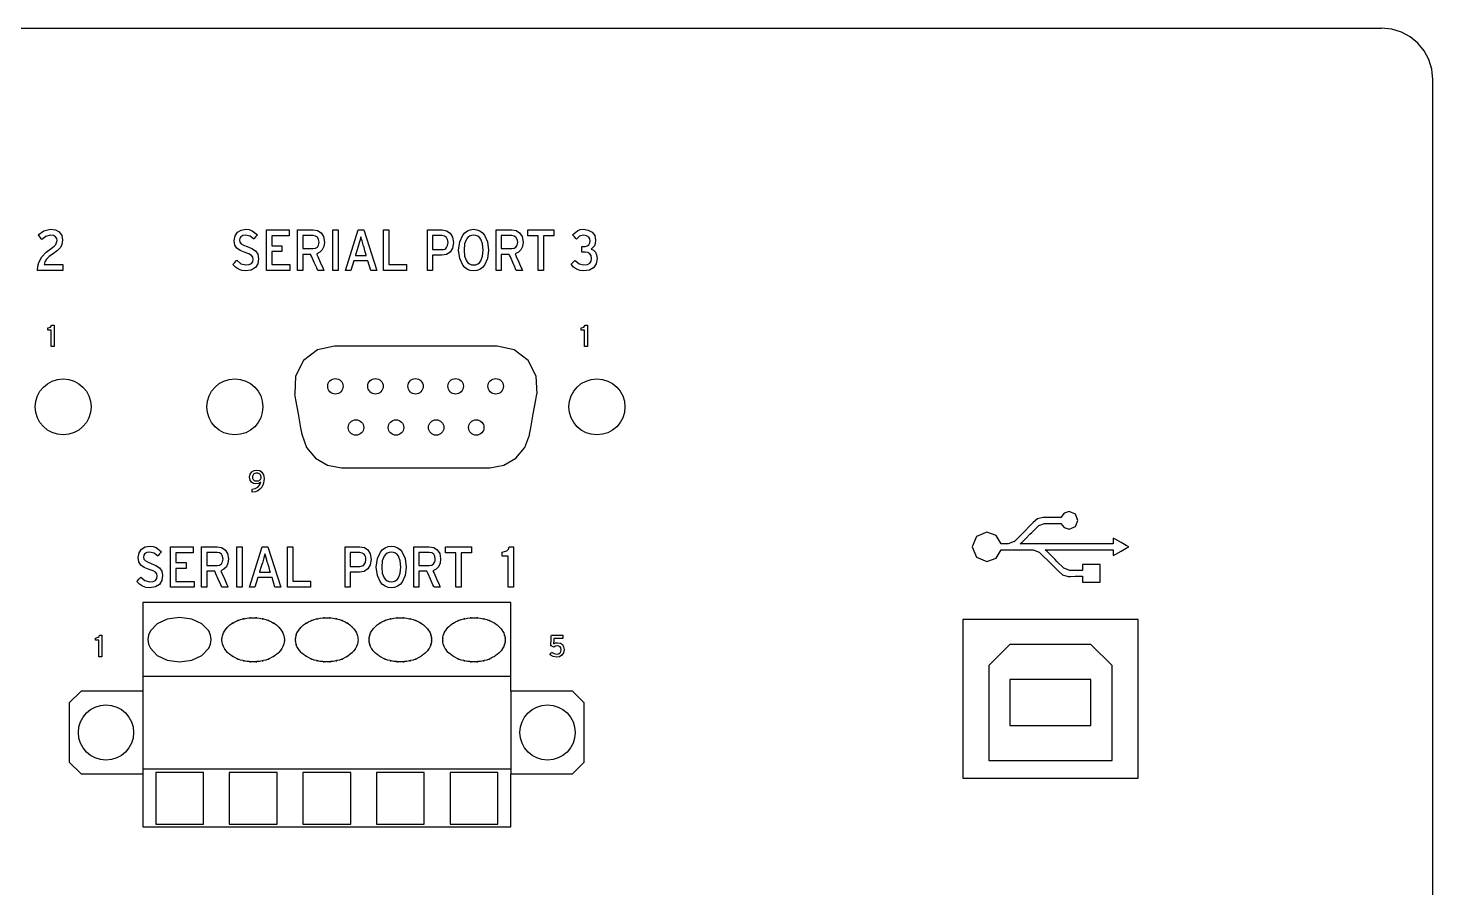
# Model space of a CAD drawing. Extents: x 0.2 to 17.5, y 0.2 to 4.9.
# Drawn here: x 13.659 to 17.477, y 2.538 to 4.874 of the extents above; entities that cross this region are included whole.
import ezdxf

# ---------------------------------------------------------------- set-up
doc = ezdxf.new("R2010")
doc.units = 0
doc.header["$MEASUREMENT"] = 0
doc.layers.get('0').update_dxf_attribs({"linetype": 'CONTINUOUS'})

msp = doc.modelspace()

# ---------------------------------------------------------------- linework, layer by layer
at = {"color": 7}
for p, q in [((0.4077, 4.874), (17.2567, 4.874)), ((17.2567, 4.874), (17.3167, 4.874)), ((17.3167, 4.874), (17.3374, 4.874)), ((17.4771, 0.7189), (17.4771, 4.734)), ((16.1994, 3.2674), (16.1994, 2.8364)), ((16.6758, 3.2674), (16.1994, 3.2674)), ((16.6758, 2.8364), (16.6758, 3.2674)), ((16.3272, 3.1993), (16.2703, 3.1423)), ((16.5476, 3.1993), (16.3272, 3.1993)), ((16.605, 3.1423), (16.5476, 3.1993)), ((16.2703, 3.1423), (16.2703, 2.8843)), ((16.605, 2.8843), (16.605, 3.1423)), ((13.9706, 3.1131), (14.9706, 3.1131)), ((16.3272, 3.1043), (16.3272, 2.9792)), ((16.5476, 3.1043), (16.3272, 3.1043)), ((16.5476, 2.9792), (16.5476, 3.1043)), ((13.9706, 3.0728), (13.9706, 2.8476)), ((14.9706, 3.0728), (14.9706, 2.8476)), ((16.3272, 2.9792), (16.5476, 2.9792)), ((16.2703, 2.8843), (16.605, 2.8843)), ((13.9706, 2.8615), (14.9706, 2.8615)), ((14.1357, 2.852), (14.0059, 2.852)), ((14.0059, 2.852), (14.0059, 2.7113)), ((14.1357, 2.7113), (14.1357, 2.852)), ((14.3358, 2.852), (14.2056, 2.852)), ((14.2056, 2.852), (14.2056, 2.7113)), ((14.3358, 2.7113), (14.3358, 2.852)), ((14.5359, 2.852), (14.4057, 2.852)), ((14.4057, 2.852), (14.4057, 2.7113)), ((14.5359, 2.7113), (14.5359, 2.852)), ((14.7356, 2.852), (14.6057, 2.852)), ((14.6057, 2.852), (14.6057, 2.7113)), ((14.7356, 2.7113), (14.7356, 2.852)), ((14.9356, 2.852), (14.8058, 2.852)), ((14.8058, 2.852), (14.8058, 2.7113)), ((14.9356, 2.7113), (14.9356, 2.852)), ((16.1994, 2.8364), (16.6758, 2.8364)), ((14.0059, 2.7113), (14.1357, 2.7113)), ((14.2056, 2.7113), (14.3358, 2.7113)), ((14.4057, 2.7113), (14.5359, 2.7113)), ((14.6057, 2.7113), (14.7356, 2.7113)), ((14.8058, 2.7113), (14.9356, 2.7113))]:
    msp.add_line(p, q, dxfattribs=at)
for points in [[(17.4771, 4.734), (17.4742, 4.7622), (17.4661, 4.7885), (17.4533, 4.8122), (17.4362, 4.833), (17.4156, 4.8501), (17.3918, 4.863), (17.3656, 4.8711), (17.3374, 4.874), (17.3374, 4.874)], [(13.6844, 4.2158), (13.6855, 4.2271), (13.688, 4.2369), (13.6962, 4.2528), (13.7077, 4.265), (13.7214, 4.2752), (13.7294, 4.2811), (13.7344, 4.2862), (13.7377, 4.2965), (13.7367, 4.3025), (13.7335, 4.3071), (13.7278, 4.3101), (13.7193, 4.3111), (13.707, 4.3081), (13.6959, 4.2999), (13.6945, 4.3019), (13.6914, 4.3062), (13.6882, 4.3105), (13.6868, 4.3125), (13.7021, 4.3235), (13.7197, 4.3274), (13.7333, 4.3256), (13.7436, 4.3201), (13.7503, 4.3108), (13.7526, 4.2976), (13.7511, 4.2864), (13.7467, 4.2776), (13.7391, 4.2698), (13.7282, 4.2619), (13.7167, 4.2534), (13.7093, 4.2461), (13.7048, 4.2392), (13.7024, 4.2318), (13.7046, 4.2318), (13.7103, 4.2318), (13.7278, 4.2318), (13.7453, 4.2318), (13.7511, 4.2318), (13.7533, 4.2318), (13.7533, 4.2293), (13.7533, 4.2238), (13.7533, 4.2183), (13.7533, 4.2158), (13.7503, 4.2158), (13.7425, 4.2158), (13.7188, 4.2158), (13.6952, 4.2158), (13.6874, 4.2158), (13.6844, 4.2158)], [(14.2497, 4.2141), (14.2396, 4.2154), (14.2304, 4.2189), (14.2223, 4.2244), (14.2154, 4.2318), (14.2171, 4.2336), (14.2207, 4.2375), (14.2243, 4.2415), (14.2259, 4.2433), (14.2374, 4.2338), (14.2507, 4.2304), (14.2595, 4.2314), (14.2658, 4.2343), (14.2695, 4.2393), (14.2707, 4.2464), (14.2696, 4.252), (14.266, 4.2565), (14.2593, 4.2606), (14.249, 4.2647), (14.2358, 4.2698), (14.2264, 4.2759), (14.221, 4.2845), (14.2192, 4.2969), (14.2216, 4.3097), (14.2283, 4.3193), (14.2383, 4.3253), (14.2507, 4.3274), (14.26, 4.3264), (14.2682, 4.3235), (14.2822, 4.3125), (14.2806, 4.3107), (14.2771, 4.3067), (14.2736, 4.3027), (14.2721, 4.3009), (14.2621, 4.3087), (14.2497, 4.3115), (14.2424, 4.3103), (14.2373, 4.3073), (14.2344, 4.3029), (14.2334, 4.2976), (14.2343, 4.2925), (14.2377, 4.2883), (14.2441, 4.2845), (14.2544, 4.2806), (14.2673, 4.2753), (14.277, 4.2688), (14.2831, 4.2599), (14.2853, 4.2474), (14.2832, 4.2339), (14.2768, 4.2234), (14.2657, 4.2166), (14.2497, 4.2141)], [(14.4433, 4.2606), (14.4441, 4.2587), (14.4464, 4.2536), (14.4531, 4.2382), (14.4599, 4.2228), (14.4621, 4.2178), (14.463, 4.2158), (14.4604, 4.2158), (14.4547, 4.2158), (14.4489, 4.2158), (14.4463, 4.2158), (14.4455, 4.2177), (14.4433, 4.2226), (14.4367, 4.2375), (14.43, 4.2525), (14.4278, 4.2574), (14.427, 4.2592), (14.4236, 4.2592), (14.4162, 4.2592), (14.4087, 4.2592), (14.4053, 4.2592), (14.4053, 4.2574), (14.4053, 4.2525), (14.4053, 4.2375), (14.4053, 4.2226), (14.4053, 4.2177), (14.4053, 4.2158), (14.4031, 4.2158), (14.3984, 4.2158), (14.3936, 4.2158), (14.3914, 4.2158), (14.3914, 4.2171), (14.3914, 4.2206), (14.3914, 4.233), (14.3914, 4.2506), (14.3914, 4.2708), (14.3914, 4.2909), (14.3914, 4.3085), (14.3914, 4.321), (14.3914, 4.3245), (14.3914, 4.3257), (14.3932, 4.3257), (14.398, 4.3257), (14.4124, 4.3257), (14.4269, 4.3257), (14.4317, 4.3257), (14.4335, 4.3257), (14.4454, 4.3238), (14.4552, 4.3178), (14.4619, 4.3075), (14.4643, 4.2928), (14.4628, 4.2809), (14.4586, 4.2716), (14.452, 4.2649), (14.4433, 4.2606)], [(14.7834, 4.2569), (14.7794, 4.2569), (14.7707, 4.2569), (14.7619, 4.2569), (14.758, 4.2569), (14.758, 4.2551), (14.758, 4.2505), (14.758, 4.2363), (14.758, 4.2222), (14.758, 4.2176), (14.758, 4.2158), (14.7558, 4.2158), (14.751, 4.2158), (14.7462, 4.2158), (14.7441, 4.2158), (14.7441, 4.2171), (14.7441, 4.2206), (14.7441, 4.233), (14.7441, 4.2506), (14.7441, 4.2708), (14.7441, 4.2909), (14.7441, 4.3085), (14.7441, 4.321), (14.7441, 4.3245), (14.7441, 4.3257), (14.7458, 4.3257), (14.7503, 4.3257), (14.7641, 4.3257), (14.7778, 4.3257), (14.7824, 4.3257), (14.7841, 4.3257), (14.7965, 4.3235), (14.8064, 4.3171), (14.8129, 4.3064), (14.8153, 4.2914), (14.8129, 4.2765), (14.8063, 4.2656), (14.7962, 4.2591), (14.7834, 4.2569)], [(14.8699, 4.2141), (14.8609, 4.2152), (14.8529, 4.2183), (14.846, 4.2233), (14.8401, 4.23), (14.832, 4.2479), (14.8292, 4.2708), (14.832, 4.2936), (14.8401, 4.3115), (14.846, 4.3182), (14.8529, 4.3232), (14.8609, 4.3263), (14.8699, 4.3274), (14.8787, 4.3263), (14.8867, 4.3232), (14.8936, 4.3182), (14.8995, 4.3115), (14.9077, 4.2936), (14.9105, 4.2708), (14.9077, 4.2479), (14.8995, 4.23), (14.8936, 4.2233), (14.8867, 4.2183), (14.8787, 4.2152), (14.8699, 4.2141)], [(14.9828, 4.2606), (14.9836, 4.2587), (14.9858, 4.2536), (14.9926, 4.2382), (14.9994, 4.2228), (15.0016, 4.2178), (15.0024, 4.2158), (14.9998, 4.2158), (14.9941, 4.2158), (14.9884, 4.2158), (14.9858, 4.2158), (14.985, 4.2177), (14.9829, 4.2226), (14.9763, 4.2375), (14.9698, 4.2525), (14.9677, 4.2574), (14.9668, 4.2592), (14.9634, 4.2592), (14.956, 4.2592), (14.9485, 4.2592), (14.9451, 4.2592), (14.9451, 4.2574), (14.9451, 4.2525), (14.9451, 4.2375), (14.9451, 4.2226), (14.9451, 4.2177), (14.9451, 4.2158), (14.9429, 4.2158), (14.938, 4.2158), (14.9331, 4.2158), (14.9309, 4.2158), (14.9309, 4.2171), (14.9309, 4.2206), (14.9309, 4.233), (14.9309, 4.2506), (14.9309, 4.2708), (14.9309, 4.2909), (14.9309, 4.3085), (14.9309, 4.321), (14.9309, 4.3245), (14.9309, 4.3257), (14.9327, 4.3257), (14.9375, 4.3257), (14.9521, 4.3257), (14.9667, 4.3257), (14.9715, 4.3257), (14.9733, 4.3257), (14.9851, 4.3238), (14.9949, 4.3178), (15.0017, 4.3075), (15.0041, 4.2928), (15.0027, 4.2809), (14.9984, 4.2716), (14.9917, 4.2649), (14.9828, 4.2606)], [(15.1693, 4.2141), (15.1591, 4.2154), (15.1494, 4.219), (15.141, 4.2247), (15.1347, 4.2324), (15.1364, 4.2341), (15.1403, 4.2377), (15.1441, 4.2413), (15.1459, 4.243), (15.1566, 4.2335), (15.1693, 4.2304), (15.1791, 4.2316), (15.1856, 4.2352), (15.1892, 4.2409), (15.1903, 4.2484), (15.189, 4.2558), (15.1853, 4.261), (15.1799, 4.264), (15.173, 4.265), (15.1642, 4.265), (15.1642, 4.2675), (15.1642, 4.273), (15.1642, 4.2784), (15.1642, 4.2809), (15.173, 4.2809), (15.1788, 4.2821), (15.1831, 4.2854), (15.1857, 4.2902), (15.1866, 4.2962), (15.1857, 4.3011), (15.1827, 4.3059), (15.1771, 4.3096), (15.1683, 4.3111), (15.158, 4.3084), (15.1493, 4.3009), (15.1476, 4.3027), (15.144, 4.3067), (15.1404, 4.3107), (15.1388, 4.3125), (15.1521, 4.3235), (15.1599, 4.3264), (15.1686, 4.3274), (15.1813, 4.3254), (15.1918, 4.3197), (15.1989, 4.3104), (15.2015, 4.2976), (15.2006, 4.2888), (15.1981, 4.2822), (15.1896, 4.2735), (15.1959, 4.2704), (15.2008, 4.2651), (15.2041, 4.2578), (15.2052, 4.2484), (15.2028, 4.2336), (15.1958, 4.2229), (15.1845, 4.2163), (15.1693, 4.2141)], [(14.4335, 4.3101), (14.4322, 4.3101), (14.4291, 4.3101), (14.4194, 4.3101), (14.4097, 4.3101), (14.4065, 4.3101), (14.4053, 4.3101), (14.4053, 4.3086), (14.4053, 4.3046), (14.4053, 4.2989), (14.4053, 4.2925), (14.4053, 4.286), (14.4053, 4.2803), (14.4053, 4.2763), (14.4053, 4.2748), (14.4065, 4.2748), (14.4097, 4.2748), (14.4194, 4.2748), (14.4291, 4.2748), (14.4322, 4.2748), (14.4335, 4.2748), (14.44, 4.2759), (14.4452, 4.2792), (14.4485, 4.2847), (14.4494, 4.2883), (14.4497, 4.2925), (14.4486, 4.3001), (14.4453, 4.3056), (14.4401, 4.309), (14.4335, 4.3101)], [(14.5708, 4.282), (14.5665, 4.2958), (14.5646, 4.3024), (14.5633, 4.307), (14.5622, 4.3024), (14.5604, 4.2959), (14.5565, 4.2816), (14.5562, 4.2805), (14.5553, 4.2777), (14.5526, 4.2691), (14.55, 4.2604), (14.5491, 4.2576), (14.5487, 4.2565), (14.55, 4.2565), (14.5534, 4.2565), (14.5635, 4.2565), (14.5736, 4.2565), (14.577, 4.2565), (14.5782, 4.2565), (14.5779, 4.2576), (14.5771, 4.2605), (14.5745, 4.2692), (14.572, 4.278), (14.5711, 4.2809), (14.5708, 4.282)], [(14.7841, 4.3101), (14.7829, 4.3101), (14.78, 4.3101), (14.771, 4.3101), (14.762, 4.3101), (14.7591, 4.3101), (14.758, 4.3101), (14.758, 4.3097), (14.758, 4.3085), (14.758, 4.3042), (14.758, 4.2982), (14.758, 4.2913), (14.758, 4.2844), (14.758, 4.2783), (14.758, 4.2741), (14.758, 4.2729), (14.758, 4.2725), (14.7591, 4.2725), (14.762, 4.2725), (14.771, 4.2725), (14.78, 4.2725), (14.7829, 4.2725), (14.7841, 4.2725), (14.7879, 4.2728), (14.7912, 4.2738), (14.794, 4.2753), (14.7963, 4.2775), (14.7993, 4.2835), (14.8003, 4.2914), (14.8001, 4.2957), (14.7992, 4.2994), (14.7959, 4.3052), (14.7908, 4.3089), (14.7841, 4.3101)], [(14.8699, 4.3111), (14.8639, 4.3104), (14.8586, 4.3083), (14.8541, 4.3049), (14.8504, 4.3002), (14.8454, 4.2875), (14.8438, 4.2708), (14.8454, 4.254), (14.8504, 4.2413), (14.8541, 4.2367), (14.8586, 4.2332), (14.8639, 4.2311), (14.8699, 4.2304), (14.8758, 4.2311), (14.8811, 4.2332), (14.8856, 4.2367), (14.8893, 4.2413), (14.8943, 4.254), (14.896, 4.2708), (14.8943, 4.2875), (14.8893, 4.3002), (14.8856, 4.3049), (14.8811, 4.3083), (14.8758, 4.3104), (14.8699, 4.3111)], [(14.9733, 4.3101), (14.9721, 4.3101), (14.9689, 4.3101), (14.9592, 4.3101), (14.9495, 4.3101), (14.9463, 4.3101), (14.9451, 4.3101), (14.9451, 4.3086), (14.9451, 4.3046), (14.9451, 4.2989), (14.9451, 4.2925), (14.9451, 4.286), (14.9451, 4.2803), (14.9451, 4.2763), (14.9451, 4.2748), (14.9463, 4.2748), (14.9495, 4.2748), (14.9592, 4.2748), (14.9689, 4.2748), (14.9721, 4.2748), (14.9733, 4.2748), (14.9798, 4.2759), (14.985, 4.2792), (14.9883, 4.2847), (14.9892, 4.2883), (14.9896, 4.2925), (14.9892, 4.2965), (14.9883, 4.3001), (14.985, 4.3056), (14.9798, 4.309), (14.9733, 4.3101)], [(13.7221, 4.009), (13.7221, 4.0109), (13.7221, 4.0159), (13.7221, 4.023), (13.7221, 4.0312), (13.7221, 4.0394), (13.7221, 4.0465), (13.7221, 4.0515), (13.7221, 4.0534), (13.7206, 4.0534), (13.7175, 4.0534), (13.7143, 4.0534), (13.7129, 4.0534), (13.7129, 4.0544), (13.7129, 4.0565), (13.7129, 4.0586), (13.7129, 4.0595), (13.7198, 4.0618), (13.7221, 4.064), (13.7234, 4.0673), (13.7244, 4.0673), (13.7265, 4.0673), (13.7286, 4.0673), (13.7295, 4.0673), (13.7295, 4.0667), (13.7295, 4.0648), (13.7295, 4.0582), (13.7295, 4.0489), (13.7295, 4.0382), (13.7295, 4.0274), (13.7295, 4.0181), (13.7295, 4.0115), (13.7295, 4.0096), (13.7295, 4.009), (13.7284, 4.009), (13.7258, 4.009), (13.7232, 4.009), (13.7221, 4.009)], [(15.1713, 4.009), (15.1713, 4.0109), (15.1713, 4.0159), (15.1713, 4.023), (15.1713, 4.0312), (15.1713, 4.0394), (15.1713, 4.0465), (15.1713, 4.0515), (15.1713, 4.0534), (15.1699, 4.0534), (15.1669, 4.0534), (15.1639, 4.0534), (15.1625, 4.0534), (15.1625, 4.0544), (15.1625, 4.0565), (15.1625, 4.0586), (15.1625, 4.0595), (15.1693, 4.0618), (15.1716, 4.064), (15.173, 4.0673), (15.174, 4.0673), (15.1761, 4.0673), (15.1782, 4.0673), (15.1791, 4.0673), (15.1791, 4.0667), (15.1791, 4.0648), (15.1791, 4.0582), (15.1791, 4.0489), (15.1791, 4.0382), (15.1791, 4.0274), (15.1791, 4.0181), (15.1791, 4.0115), (15.1791, 4.0096), (15.1791, 4.009), (15.1779, 4.009), (15.1752, 4.009), (15.1725, 4.009), (15.1713, 4.009)], [(14.3829, 3.8808), (14.3861, 3.8637), (14.3929, 3.8259), (14.3998, 3.7881), (14.4029, 3.771), (14.4026, 3.7706), (14.416, 3.7342), (14.4403, 3.7055), (14.4729, 3.6865), (14.5111, 3.6797), (14.5284, 3.6797), (14.5741, 3.6797), (14.7125, 3.6797), (14.851, 3.6797), (14.8966, 3.6797), (14.9139, 3.6797), (14.9522, 3.6865), (14.9847, 3.7055), (15.009, 3.7342), (15.0224, 3.7706), (15.0221, 3.771), (15.0252, 3.7881), (15.0321, 3.8259), (15.039, 3.8637), (15.0421, 3.8808), (15.0425, 3.8808), (15.0402, 3.9283), (15.0184, 3.9707), (14.9805, 3.9996), (14.9339, 4.01), (14.915, 4.01), (14.8649, 4.01), (14.713, 4.01), (14.5612, 4.01), (14.5111, 4.01), (14.4921, 4.01), (14.4456, 3.9996), (14.4077, 3.9707), (14.3859, 3.9283), (14.3836, 3.8808), (14.3829, 3.8808)], [(14.2683, 3.6133), (14.2683, 3.6146), (14.2683, 3.6174), (14.2683, 3.6201), (14.2683, 3.6214), (14.2765, 3.623), (14.2832, 3.6266), (14.2882, 3.6324), (14.2914, 3.6404), (14.2858, 3.6368), (14.2782, 3.6357), (14.2715, 3.6368), (14.266, 3.6401), (14.2622, 3.6458), (14.2609, 3.654), (14.2624, 3.6623), (14.2667, 3.6683), (14.273, 3.672), (14.2809, 3.6733), (14.2885, 3.672), (14.2946, 3.6678), (14.2987, 3.6606), (14.2998, 3.6557), (14.3002, 3.6499), (14.2987, 3.6378), (14.2966, 3.6318), (14.2934, 3.6261), (14.2891, 3.6211), (14.2836, 3.6171), (14.2767, 3.6144), (14.2683, 3.6133)], [(14.2805, 3.6648), (14.2778, 3.6646), (14.2754, 3.6641), (14.2733, 3.6632), (14.2717, 3.6619), (14.2704, 3.6604), (14.2694, 3.6585), (14.2689, 3.6564), (14.2687, 3.654), (14.2689, 3.6516), (14.2695, 3.6495), (14.2704, 3.6478), (14.2718, 3.6463), (14.2734, 3.6452), (14.2754, 3.6444), (14.2777, 3.644), (14.2802, 3.6438), (14.2829, 3.644), (14.2852, 3.6444), (14.2873, 3.6452), (14.2891, 3.6463), (14.2905, 3.6478), (14.2915, 3.6495), (14.2922, 3.6516), (14.2924, 3.654), (14.2916, 3.6581), (14.2907, 3.6599), (14.2894, 3.6616), (14.2877, 3.6629), (14.2857, 3.6639), (14.2833, 3.6646), (14.2805, 3.6648)], [(16.6504, 3.4644), (16.6438, 3.4682), (16.6294, 3.4765), (16.6149, 3.4847), (16.6083, 3.4885), (16.6083, 3.4726), (16.5993, 3.4726), (16.5753, 3.4726), (16.5025, 3.4726), (16.4298, 3.4726), (16.4058, 3.4726), (16.3968, 3.4726), (16.3954, 3.4726), (16.3892, 3.4726), (16.3756, 3.4726), (16.3619, 3.4726), (16.3557, 3.4726), (16.3554, 3.4726), (16.3603, 3.4774), (16.3712, 3.4882), (16.382, 3.4989), (16.3869, 3.5038), (16.3869, 3.5038), (16.4056, 3.5224), (16.4056, 3.5224), (16.4218, 3.5285), (16.4452, 3.5285), (16.4659, 3.5285), (16.4745, 3.5171), (16.4886, 3.5126), (16.5055, 3.5197), (16.5124, 3.5366), (16.5055, 3.5535), (16.4886, 3.5604), (16.4745, 3.556), (16.4659, 3.5444), (16.4584, 3.5444), (16.4417, 3.5444), (16.425, 3.5444), (16.4174, 3.5444), (16.4023, 3.5407), (16.391, 3.5305), (16.3829, 3.5224), (16.3651, 3.5046), (16.3472, 3.4868), (16.3391, 3.4787), (16.3391, 3.479), (16.3228, 3.4726), (16.3038, 3.4726), (16.29, 3.4955), (16.2645, 3.5048), (16.2362, 3.493), (16.2245, 3.4644), (16.2362, 3.4362), (16.2645, 3.4244), (16.29, 3.4337), (16.3038, 3.4566), (16.3161, 3.4566), (16.3161, 3.4566), (16.3241, 3.4566), (16.3418, 3.4566), (16.3595, 3.4566), (16.3676, 3.4566), (16.391, 3.4566), (16.4073, 3.4502), (16.4073, 3.4505), (16.4154, 3.4424), (16.4332, 3.4246), (16.451, 3.4067), (16.4591, 3.3986), (16.4705, 3.3883), (16.4856, 3.3844), (16.4917, 3.3845), (16.5051, 3.3846), (16.5185, 3.3847), (16.5246, 3.3847), (16.5246, 3.3685), (16.5321, 3.3685), (16.5485, 3.3685), (16.5649, 3.3685), (16.5724, 3.3685), (16.5724, 3.376), (16.5724, 3.3925), (16.5724, 3.4091), (16.5724, 3.4166), (16.5649, 3.4166), (16.5485, 3.4166), (16.5321, 3.4166), (16.5246, 3.4166), (16.5246, 3.4003), (16.5134, 3.4003), (16.49, 3.4003), (16.4737, 3.4068), (16.4737, 3.4068), (16.4551, 3.4251), (16.4551, 3.4251), (16.4502, 3.43), (16.4393, 3.4409), (16.4285, 3.4517), (16.4235, 3.4566), (16.4315, 3.4566), (16.4524, 3.4566), (16.5159, 3.4566), (16.5795, 3.4566), (16.6004, 3.4566), (16.6083, 3.4566), (16.6083, 3.4407), (16.6149, 3.4444), (16.6294, 3.4526), (16.6438, 3.4607), (16.6504, 3.4644)], [(13.9889, 3.3532), (13.9788, 3.3544), (13.9696, 3.358), (13.9615, 3.3635), (13.9547, 3.3708), (13.9563, 3.3726), (13.9599, 3.3766), (13.9635, 3.3806), (13.9652, 3.3824), (13.9767, 3.3729), (13.9899, 3.3695), (13.9988, 3.3704), (14.005, 3.3734), (14.0087, 3.3783), (14.0099, 3.3854), (14.0088, 3.391), (14.0052, 3.3955), (13.9985, 3.3995), (13.9882, 3.4034), (13.9749, 3.4087), (13.9655, 3.415), (13.9599, 3.4236), (13.9581, 3.4359), (13.9606, 3.4487), (13.9674, 3.4583), (13.9775, 3.4644), (13.9899, 3.4665), (13.9991, 3.4655), (14.0074, 3.4626), (14.0215, 3.4515), (14.0199, 3.4497), (14.0164, 3.4456), (14.0129, 3.4415), (14.0113, 3.4397), (14.0014, 3.4478), (13.9889, 3.4505), (13.9817, 3.4494), (13.9766, 3.4464), (13.9736, 3.4419), (13.9726, 3.4366), (13.9736, 3.4316), (13.9769, 3.4274), (13.9834, 3.4236), (13.9937, 3.4197), (14.0065, 3.4144), (14.0162, 3.4079), (14.0224, 3.399), (14.0245, 3.3864), (14.0224, 3.3729), (14.016, 3.3624), (14.0049, 3.3556), (13.9889, 3.3532)], [(14.1825, 3.3997), (14.1834, 3.3977), (14.1856, 3.3927), (14.1924, 3.3773), (14.1991, 3.3619), (14.2014, 3.3568), (14.2022, 3.3549), (14.1996, 3.3549), (14.1939, 3.3549), (14.1882, 3.3549), (14.1856, 3.3549), (14.1848, 3.3568), (14.1826, 3.3617), (14.1759, 3.3766), (14.1693, 3.3915), (14.1671, 3.3964), (14.1663, 3.3983), (14.1629, 3.3983), (14.1554, 3.3983), (14.1479, 3.3983), (14.1446, 3.3983), (14.1446, 3.3964), (14.1446, 3.3915), (14.1446, 3.3766), (14.1446, 3.3617), (14.1446, 3.3568), (14.1446, 3.3549), (14.1424, 3.3549), (14.1376, 3.3549), (14.1328, 3.3549), (14.1307, 3.3549), (14.1307, 3.3561), (14.1307, 3.3596), (14.1307, 3.3721), (14.1307, 3.3897), (14.1307, 3.4098), (14.1307, 3.43), (14.1307, 3.4476), (14.1307, 3.46), (14.1307, 3.4635), (14.1307, 3.4648), (14.1325, 3.4648), (14.1372, 3.4648), (14.1517, 3.4648), (14.1661, 3.4648), (14.1709, 3.4648), (14.1727, 3.4648), (14.1845, 3.4628), (14.1944, 3.4568), (14.2011, 3.4466), (14.2036, 3.4319), (14.2021, 3.4199), (14.1979, 3.4106), (14.1913, 3.4038), (14.1825, 3.3997)], [(14.1727, 3.4492), (14.1715, 3.4492), (14.1683, 3.4492), (14.1586, 3.4492), (14.149, 3.4492), (14.1458, 3.4492), (14.1446, 3.4492), (14.1446, 3.4476), (14.1446, 3.4437), (14.1446, 3.438), (14.1446, 3.4315), (14.1446, 3.4251), (14.1446, 3.4194), (14.1446, 3.4154), (14.1446, 3.4139), (14.1458, 3.4139), (14.149, 3.4139), (14.1586, 3.4139), (14.1683, 3.4139), (14.1715, 3.4139), (14.1727, 3.4139), (14.1793, 3.415), (14.1844, 3.4183), (14.1878, 3.4238), (14.1887, 3.4274), (14.189, 3.4315), (14.1878, 3.4392), (14.1845, 3.4447), (14.1794, 3.448), (14.1727, 3.4492)], [(14.31, 3.421), (14.3058, 3.4348), (14.3038, 3.4414), (14.3026, 3.4461), (14.3014, 3.4415), (14.2997, 3.4349), (14.2958, 3.4207), (14.2955, 3.4196), (14.2946, 3.4168), (14.2919, 3.4081), (14.2892, 3.3995), (14.2883, 3.3967), (14.288, 3.3956), (14.2893, 3.3956), (14.2926, 3.3956), (14.3027, 3.3956), (14.3129, 3.3956), (14.3162, 3.3956), (14.3175, 3.3956), (14.3172, 3.3967), (14.3163, 3.3996), (14.3138, 3.4083), (14.3112, 3.417), (14.3104, 3.4199), (14.31, 3.421)], [(14.5596, 3.3959), (14.5557, 3.3959), (14.5471, 3.3959), (14.5384, 3.3959), (14.5345, 3.3959), (14.5345, 3.3942), (14.5345, 3.3895), (14.5345, 3.3754), (14.5345, 3.3613), (14.5345, 3.3567), (14.5345, 3.3549), (14.5323, 3.3549), (14.5274, 3.3549), (14.5225, 3.3549), (14.5203, 3.3549), (14.5203, 3.3561), (14.5203, 3.3596), (14.5203, 3.3721), (14.5203, 3.3897), (14.5203, 3.4098), (14.5203, 3.43), (14.5203, 3.4476), (14.5203, 3.46), (14.5203, 3.4635), (14.5203, 3.4648), (14.522, 3.4648), (14.5266, 3.4648), (14.5404, 3.4648), (14.5543, 3.4648), (14.5589, 3.4648), (14.5606, 3.4648), (14.5729, 3.4626), (14.5827, 3.4562), (14.5891, 3.4455), (14.5915, 3.4305), (14.5891, 3.4155), (14.5825, 3.4047), (14.5724, 3.3981), (14.5596, 3.3959)], [(14.5603, 3.4492), (14.5592, 3.4492), (14.5562, 3.4492), (14.5474, 3.4492), (14.5385, 3.4492), (14.5356, 3.4492), (14.5345, 3.4492), (14.5345, 3.4487), (14.5345, 3.4475), (14.5345, 3.4433), (14.5345, 3.4373), (14.5345, 3.4303), (14.5345, 3.4234), (14.5345, 3.4174), (14.5345, 3.4131), (14.5345, 3.4119), (14.5345, 3.4115), (14.5356, 3.4115), (14.5385, 3.4115), (14.5474, 3.4115), (14.5562, 3.4115), (14.5592, 3.4115), (14.5603, 3.4115), (14.5641, 3.4119), (14.5674, 3.4128), (14.5703, 3.4144), (14.5727, 3.4166), (14.5745, 3.4193), (14.5758, 3.4225), (14.5769, 3.4305), (14.5766, 3.4347), (14.5757, 3.4384), (14.5743, 3.4416), (14.5724, 3.4443), (14.5672, 3.4479), (14.5603, 3.4492)], [(14.6461, 3.3532), (14.6372, 3.3543), (14.6293, 3.3574), (14.6223, 3.3624), (14.6164, 3.3691), (14.6083, 3.387), (14.6054, 3.4098), (14.6083, 3.4327), (14.6164, 3.4506), (14.6223, 3.4573), (14.6293, 3.4623), (14.6372, 3.4654), (14.6461, 3.4665), (14.655, 3.4654), (14.663, 3.4623), (14.67, 3.4573), (14.6758, 3.4506), (14.6839, 3.4327), (14.6868, 3.4098), (14.6839, 3.387), (14.6758, 3.3691), (14.67, 3.3624), (14.663, 3.3574), (14.655, 3.3543), (14.6461, 3.3532)], [(14.6461, 3.4502), (14.6402, 3.4495), (14.635, 3.4474), (14.6305, 3.4439), (14.6268, 3.4393), (14.6217, 3.4266), (14.62, 3.4098), (14.6217, 3.3931), (14.6268, 3.3804), (14.6305, 3.3757), (14.635, 3.3723), (14.6402, 3.3702), (14.6461, 3.3695), (14.6521, 3.3702), (14.6573, 3.3723), (14.6618, 3.3757), (14.6655, 3.3804), (14.6705, 3.3931), (14.6722, 3.4098), (14.6705, 3.4266), (14.6655, 3.4393), (14.6618, 3.4439), (14.6573, 3.4474), (14.6521, 3.4495), (14.6461, 3.4502)], [(14.7593, 3.3997), (14.7602, 3.3977), (14.7624, 3.3927), (14.7692, 3.3773), (14.7759, 3.3619), (14.7781, 3.3568), (14.779, 3.3549), (14.7764, 3.3549), (14.7707, 3.3549), (14.765, 3.3549), (14.7624, 3.3549), (14.7615, 3.3568), (14.7593, 3.3617), (14.7527, 3.3766), (14.7461, 3.3915), (14.7439, 3.3964), (14.743, 3.3983), (14.7397, 3.3983), (14.7322, 3.3983), (14.7247, 3.3983), (14.7213, 3.3983), (14.7213, 3.3964), (14.7213, 3.3915), (14.7213, 3.3766), (14.7213, 3.3617), (14.7213, 3.3568), (14.7213, 3.3549), (14.7192, 3.3549), (14.7144, 3.3549), (14.7096, 3.3549), (14.7074, 3.3549), (14.7074, 3.3561), (14.7074, 3.3596), (14.7074, 3.3721), (14.7074, 3.3897), (14.7074, 3.4098), (14.7074, 3.43), (14.7074, 3.4476), (14.7074, 3.46), (14.7074, 3.4635), (14.7074, 3.4648), (14.7092, 3.4648), (14.714, 3.4648), (14.7285, 3.4648), (14.7429, 3.4648), (14.7477, 3.4648), (14.7495, 3.4648), (14.7613, 3.4628), (14.7711, 3.4568), (14.7779, 3.4466), (14.7803, 3.4319), (14.7789, 3.4199), (14.7747, 3.4106), (14.768, 3.4038), (14.7593, 3.3997)], [(14.7495, 3.4492), (14.7483, 3.4492), (14.7451, 3.4492), (14.7354, 3.4492), (14.7257, 3.4492), (14.7225, 3.4492), (14.7213, 3.4492), (14.7213, 3.4476), (14.7213, 3.4437), (14.7213, 3.438), (14.7213, 3.4315), (14.7213, 3.4251), (14.7213, 3.4194), (14.7213, 3.4154), (14.7213, 3.4139), (14.7225, 3.4139), (14.7257, 3.4139), (14.7354, 3.4139), (14.7451, 3.4139), (14.7483, 3.4139), (14.7495, 3.4139), (14.756, 3.415), (14.7612, 3.4183), (14.7646, 3.4238), (14.7655, 3.4274), (14.7658, 3.4315), (14.7646, 3.4392), (14.7613, 3.4447), (14.7562, 3.448), (14.7495, 3.4492)], [(14.9641, 3.3549), (14.9641, 3.3585), (14.9641, 3.368), (14.9641, 3.3815), (14.9641, 3.3969), (14.9641, 3.4124), (14.9641, 3.4259), (14.9641, 3.4354), (14.9641, 3.439), (14.9615, 3.439), (14.9556, 3.439), (14.9498, 3.439), (14.9472, 3.439), (14.9472, 3.4408), (14.9472, 3.4448), (14.9472, 3.4487), (14.9472, 3.4505), (14.9601, 3.4542), (14.9644, 3.4585), (14.9668, 3.4648), (14.9687, 3.4648), (14.9728, 3.4648), (14.9769, 3.4648), (14.9787, 3.4648), (14.9787, 3.4635), (14.9787, 3.46), (14.9787, 3.4476), (14.9787, 3.43), (14.9787, 3.4098), (14.9787, 3.3897), (14.9787, 3.3721), (14.9787, 3.3596), (14.9787, 3.3561), (14.9787, 3.3549), (14.9764, 3.3549), (14.9714, 3.3549), (14.9664, 3.3549), (14.9641, 3.3549)], [(14.9706, 3.3132), (14.9276, 3.3132), (14.8143, 3.3132), (14.4706, 3.3132), (14.1269, 3.3132), (14.0136, 3.3132), (13.9706, 3.3132), (13.9706, 3.2756), (13.9706, 3.193), (13.9706, 3.1103), (13.9706, 3.0728), (13.9444, 3.0728), (13.8867, 3.0728), (13.829, 3.0728), (13.8028, 3.0728), (13.7709, 3.0406), (13.7709, 3.0154), (13.7709, 2.96), (13.7709, 2.9047), (13.7709, 2.8795), (13.8028, 2.8476), (13.829, 2.8476), (13.8867, 2.8476), (13.9444, 2.8476), (13.9706, 2.8476), (13.9706, 2.8252), (13.9706, 2.7759), (13.9706, 2.7266), (13.9706, 2.7042), (14.0136, 2.7042), (14.1269, 2.7042), (14.4706, 2.7042), (14.8143, 2.7042), (14.9276, 2.7042), (14.9706, 2.7042), (14.9706, 2.7266), (14.9706, 2.7759), (14.9706, 2.8252), (14.9706, 2.8476), (14.9968, 2.8476), (15.0547, 2.8476), (15.1125, 2.8476), (15.1388, 2.8476), (15.1706, 2.8795), (15.1706, 2.9047), (15.1706, 2.96), (15.1706, 3.0154), (15.1706, 3.0406), (15.1388, 3.0728), (15.1125, 3.0728), (15.0547, 3.0728), (14.9968, 3.0728), (14.9706, 3.0728), (14.9706, 3.1103), (14.9706, 3.193), (14.9706, 3.2756), (14.9706, 3.3132)], [(14.1568, 3.2125), (14.155, 3.2247), (14.15, 3.2361), (14.1315, 3.2553), (14.1041, 3.2681), (14.0706, 3.2728), (14.0372, 3.2681), (14.0099, 3.2553), (13.9916, 3.2361), (13.9866, 3.2247), (13.9848, 3.2125), (13.9866, 3.2003), (13.9916, 3.189), (14.0099, 3.1698), (14.0372, 3.1569), (14.0706, 3.1521), (14.1041, 3.1569), (14.1315, 3.1698), (14.15, 3.189), (14.155, 3.2003), (14.1568, 3.2125)], [(14.1856, 3.2121), (14.1858, 3.2158), (14.1858, 3.2153), (14.1858, 3.2148), (14.1863, 3.2182), (14.1875, 3.2234), (14.1879, 3.2255), (14.1875, 3.2246), (14.1874, 3.2237), (14.1882, 3.2258), (14.19, 3.2308), (14.1927, 3.2357), (14.1938, 3.2377), (14.193, 3.2368), (14.1926, 3.2358), (14.1939, 3.2377), (14.1971, 3.2423), (14.2013, 3.2466), (14.2029, 3.2484), (14.202, 3.2477), (14.2013, 3.2468), (14.2031, 3.2484), (14.2076, 3.2525), (14.2129, 3.2561), (14.215, 3.2575), (14.2139, 3.2569), (14.2129, 3.2562), (14.2152, 3.2574), (14.2209, 3.2606), (14.2271, 3.2635), (14.2295, 3.2647), (14.2282, 3.2644), (14.2271, 3.2638), (14.2297, 3.2647), (14.2361, 3.2671), (14.243, 3.2689), (14.2458, 3.2697), (14.2445, 3.2694), (14.2432, 3.269), (14.2461, 3.2694), (14.2531, 3.2708), (14.2603, 3.2716), (14.2633, 3.272), (14.2619, 3.272), (14.2605, 3.2718), (14.2634, 3.2718), (14.2707, 3.2722)], [(14.2707, 3.2722), (14.278, 3.2718), (14.2809, 3.2718), (14.2795, 3.272), (14.2781, 3.272), (14.2811, 3.2716), (14.2883, 3.2708), (14.2953, 3.2694), (14.2982, 3.269), (14.2969, 3.2694), (14.2956, 3.2697), (14.2984, 3.2689), (14.3053, 3.2671), (14.3117, 3.2647), (14.3143, 3.2638), (14.3132, 3.2644), (14.3119, 3.2647), (14.3143, 3.2635), (14.3205, 3.2606), (14.3262, 3.2574), (14.3285, 3.2562), (14.3275, 3.2569), (14.3264, 3.2575), (14.3285, 3.2561), (14.3338, 3.2525), (14.3383, 3.2484), (14.3401, 3.2468), (14.3394, 3.2477), (14.3385, 3.2484), (14.3401, 3.2466), (14.3443, 3.2423), (14.3475, 3.2377), (14.3488, 3.2358), (14.3483, 3.2368), (14.3476, 3.2377), (14.3486, 3.2357), (14.3514, 3.2308), (14.3532, 3.2258), (14.354, 3.2237), (14.3539, 3.2246), (14.3535, 3.2255), (14.3539, 3.2234), (14.3551, 3.2182), (14.3556, 3.2148), (14.3556, 3.2153), (14.3556, 3.2158), (14.3558, 3.2121)], [(14.3856, 3.2121), (14.3859, 3.2158), (14.3859, 3.2153), (14.3859, 3.2148), (14.3863, 3.2182), (14.3876, 3.2234), (14.388, 3.2255), (14.3875, 3.2246), (14.3873, 3.2237), (14.388, 3.2258), (14.3897, 3.2308), (14.3926, 3.2357), (14.3937, 3.2377), (14.3931, 3.2368), (14.3926, 3.2358), (14.394, 3.2377), (14.3972, 3.2423), (14.4013, 3.2466), (14.403, 3.2484), (14.4021, 3.2477), (14.4013, 3.2468), (14.4032, 3.2484), (14.4077, 3.2525), (14.413, 3.2561), (14.415, 3.2575), (14.4139, 3.2569), (14.413, 3.2562), (14.4153, 3.2574), (14.4209, 3.2606), (14.4271, 3.2635), (14.4296, 3.2647), (14.4283, 3.2644), (14.4271, 3.2638), (14.4297, 3.2647), (14.4362, 3.2671), (14.4431, 3.2689), (14.4458, 3.2697), (14.4445, 3.2694), (14.4433, 3.269), (14.4461, 3.2694), (14.4531, 3.2708), (14.4604, 3.2716), (14.4633, 3.272), (14.4619, 3.272), (14.4606, 3.2718), (14.4635, 3.2718), (14.4708, 3.2722)], [(14.4708, 3.2722), (14.478, 3.2718), (14.481, 3.2718), (14.4796, 3.272), (14.4782, 3.272), (14.4811, 3.2716), (14.4884, 3.2708), (14.4954, 3.2694), (14.4982, 3.269), (14.4969, 3.2694), (14.4955, 3.2697), (14.4984, 3.2689), (14.5053, 3.2671), (14.5118, 3.2647), (14.5144, 3.2638), (14.5132, 3.2644), (14.5119, 3.2647), (14.5144, 3.2635), (14.5206, 3.2606), (14.5262, 3.2574), (14.5285, 3.2562), (14.5276, 3.2569), (14.5265, 3.2575), (14.5285, 3.2561), (14.5338, 3.2525), (14.5383, 3.2484), (14.5402, 3.2468), (14.5395, 3.2477), (14.5385, 3.2484), (14.5402, 3.2466), (14.5443, 3.2423), (14.5475, 3.2377), (14.5489, 3.2358), (14.5484, 3.2368), (14.5477, 3.2377), (14.5487, 3.2357), (14.5515, 3.2308), (14.5533, 3.2258), (14.5541, 3.2237), (14.554, 3.2246), (14.5535, 3.2255), (14.5539, 3.2234), (14.5552, 3.2182), (14.5556, 3.2148), (14.5557, 3.2153), (14.5556, 3.2158), (14.5559, 3.2121)], [(14.5857, 3.2121), (14.5858, 3.2158), (14.5857, 3.2153), (14.5858, 3.2148), (14.586, 3.2182), (14.5874, 3.2234), (14.5879, 3.2255), (14.5875, 3.2246), (14.5873, 3.2237), (14.5881, 3.2258), (14.5898, 3.2308), (14.5925, 3.2357), (14.5936, 3.2377), (14.593, 3.2368), (14.5926, 3.2358), (14.594, 3.2377), (14.5972, 3.2423), (14.6013, 3.2466), (14.6029, 3.2484), (14.6019, 3.2477), (14.6012, 3.2468), (14.603, 3.2484), (14.6074, 3.2525), (14.6128, 3.2561), (14.615, 3.2575), (14.6139, 3.2569), (14.6129, 3.2562), (14.6151, 3.2574), (14.6206, 3.2606), (14.627, 3.2635), (14.6295, 3.2647), (14.6283, 3.2644), (14.6272, 3.2638), (14.6298, 3.2647), (14.6362, 3.2671), (14.6431, 3.2689), (14.6458, 3.2697), (14.6445, 3.2694), (14.6432, 3.269), (14.6461, 3.2694), (14.6532, 3.2708), (14.6604, 3.2716), (14.6633, 3.272), (14.6619, 3.272), (14.6605, 3.2718), (14.6635, 3.2718), (14.6708, 3.2722)], [(14.6708, 3.2722), (14.6781, 3.2718), (14.681, 3.2718), (14.6796, 3.272), (14.6783, 3.272), (14.6812, 3.2716), (14.6884, 3.2708), (14.6954, 3.2694), (14.6983, 3.269), (14.6969, 3.2694), (14.6956, 3.2697), (14.6984, 3.2689), (14.7054, 3.2671), (14.7117, 3.2647), (14.7143, 3.2638), (14.7132, 3.2644), (14.7119, 3.2647), (14.7144, 3.2635), (14.7207, 3.2606), (14.7262, 3.2574), (14.7285, 3.2562), (14.7275, 3.2569), (14.7265, 3.2575), (14.7286, 3.2561), (14.7339, 3.2525), (14.7384, 3.2484), (14.7402, 3.2468), (14.7395, 3.2477), (14.7386, 3.2484), (14.7402, 3.2466), (14.7444, 3.2423), (14.7476, 3.2377), (14.7489, 3.2358), (14.7485, 3.2368), (14.7477, 3.2377), (14.7488, 3.2357), (14.7515, 3.2308), (14.7533, 3.2258), (14.7542, 3.2237), (14.754, 3.2246), (14.7536, 3.2255), (14.754, 3.2234), (14.7552, 3.2182), (14.7557, 3.2148), (14.7557, 3.2153), (14.7555, 3.2158), (14.7556, 3.2121)], [(14.7858, 3.2121), (14.7859, 3.2158), (14.7858, 3.2153), (14.7858, 3.2148), (14.7861, 3.2182), (14.7874, 3.2234), (14.7878, 3.2255), (14.7875, 3.2246), (14.7873, 3.2237), (14.7881, 3.2258), (14.7898, 3.2308), (14.7926, 3.2357), (14.7937, 3.2377), (14.793, 3.2368), (14.7926, 3.2358), (14.7939, 3.2377), (14.797, 3.2423), (14.8011, 3.2466), (14.8028, 3.2484), (14.802, 3.2477), (14.8012, 3.2468), (14.8031, 3.2484), (14.8075, 3.2525), (14.8129, 3.2561), (14.815, 3.2575), (14.814, 3.2569), (14.813, 3.2562), (14.8152, 3.2574), (14.8207, 3.2606), (14.827, 3.2635), (14.8296, 3.2647), (14.8284, 3.2644), (14.8272, 3.2638), (14.8298, 3.2647), (14.8363, 3.2671), (14.8432, 3.2689), (14.8459, 3.2697), (14.8445, 3.2694), (14.8431, 3.269), (14.8459, 3.2694), (14.8529, 3.2708), (14.8603, 3.2716), (14.8632, 3.272), (14.8619, 3.272), (14.8605, 3.2718), (14.8635, 3.2718), (14.8709, 3.2722)], [(14.8709, 3.2722), (14.8781, 3.2718), (14.8811, 3.2718), (14.8797, 3.272), (14.8783, 3.272), (14.8812, 3.2716), (14.8885, 3.2708), (14.8955, 3.2694), (14.8983, 3.269), (14.897, 3.2694), (14.8957, 3.2697), (14.8985, 3.2689), (14.9055, 3.2671), (14.9118, 3.2647), (14.9143, 3.2638), (14.9131, 3.2644), (14.9119, 3.2647), (14.9144, 3.2635), (14.9207, 3.2606), (14.9262, 3.2574), (14.9285, 3.2562), (14.9275, 3.2569), (14.9264, 3.2575), (14.9286, 3.2561), (14.9339, 3.2525), (14.9383, 3.2484), (14.9402, 3.2468), (14.9395, 3.2477), (14.9386, 3.2484), (14.9403, 3.2466), (14.9445, 3.2423), (14.9476, 3.2377), (14.9489, 3.2358), (14.9484, 3.2368), (14.9477, 3.2377), (14.9488, 3.2357), (14.9516, 3.2308), (14.9533, 3.2258), (14.9541, 3.2237), (14.954, 3.2246), (14.9536, 3.2255), (14.954, 3.2234), (14.9553, 3.2182), (14.9556, 3.2148), (14.9556, 3.2153), (14.9555, 3.2158), (14.9556, 3.2121)], [(13.8516, 3.166), (13.8516, 3.168), (13.8516, 3.173), (13.8516, 3.1802), (13.8516, 3.1884), (13.8516, 3.1966), (13.8516, 3.2038), (13.8516, 3.2089), (13.8516, 3.2108), (13.8502, 3.2108), (13.847, 3.2108), (13.8439, 3.2108), (13.8424, 3.2108), (13.8424, 3.2117), (13.8424, 3.2138), (13.8424, 3.2159), (13.8424, 3.2169), (13.8495, 3.2188), (13.8518, 3.2211), (13.8529, 3.2244), (13.854, 3.2244), (13.8562, 3.2244), (13.8584, 3.2244), (13.8594, 3.2244), (13.8594, 3.2237), (13.8594, 3.2218), (13.8594, 3.2152), (13.8594, 3.2059), (13.8594, 3.1952), (13.8594, 3.1845), (13.8594, 3.1751), (13.8594, 3.1685), (13.8594, 3.1667), (13.8594, 3.166), (13.8582, 3.166), (13.8555, 3.166), (13.8528, 3.166), (13.8516, 3.166)], [(14.2707, 3.1521), (14.2634, 3.1525), (14.2605, 3.1525), (14.2619, 3.1523), (14.2633, 3.1523), (14.2603, 3.1527), (14.2531, 3.1535), (14.2461, 3.1548), (14.2432, 3.1553), (14.2445, 3.1548), (14.2458, 3.1546), (14.243, 3.1554), (14.2361, 3.1572), (14.2297, 3.1596), (14.2271, 3.1605), (14.2282, 3.1599), (14.2295, 3.1596), (14.2271, 3.1608), (14.2209, 3.1637), (14.2152, 3.1669), (14.2129, 3.1681), (14.2139, 3.1673), (14.215, 3.1668), (14.2129, 3.1682), (14.2076, 3.1718), (14.2031, 3.1759), (14.2013, 3.1775), (14.202, 3.1766), (14.2029, 3.1759), (14.2013, 3.1777), (14.1971, 3.182), (14.1939, 3.1866), (14.1926, 3.1884), (14.193, 3.1875), (14.1938, 3.1866), (14.1927, 3.1886), (14.19, 3.1935), (14.1882, 3.1985), (14.1874, 3.2005), (14.1875, 3.1995), (14.1879, 3.1985), (14.1875, 3.2006), (14.1863, 3.2057), (14.1858, 3.2094), (14.1858, 3.2089), (14.1858, 3.2085), (14.1856, 3.2121)], [(14.3558, 3.2121), (14.3556, 3.2085), (14.3556, 3.2089), (14.3556, 3.2094), (14.3551, 3.2057), (14.3539, 3.2006), (14.3535, 3.1985), (14.3539, 3.1995), (14.354, 3.2005), (14.3532, 3.1985), (14.3514, 3.1935), (14.3486, 3.1886), (14.3476, 3.1866), (14.3483, 3.1875), (14.3488, 3.1884), (14.3475, 3.1866), (14.3443, 3.182), (14.3401, 3.1777), (14.3385, 3.1759), (14.3394, 3.1766), (14.3401, 3.1775), (14.3383, 3.1759), (14.3338, 3.1718), (14.3285, 3.1682), (14.3264, 3.1668), (14.3275, 3.1673), (14.3285, 3.1681), (14.3262, 3.1669), (14.3205, 3.1637), (14.3143, 3.1608), (14.3119, 3.1596), (14.3132, 3.1599), (14.3143, 3.1605), (14.3117, 3.1596), (14.3053, 3.1572), (14.2984, 3.1554), (14.2956, 3.1546), (14.2969, 3.1548), (14.2982, 3.1553), (14.2953, 3.1548), (14.2883, 3.1535), (14.2811, 3.1527), (14.2781, 3.1523), (14.2795, 3.1523), (14.2809, 3.1525), (14.278, 3.1525), (14.2707, 3.1521)], [(14.4708, 3.1521), (14.4635, 3.1525), (14.4606, 3.1525), (14.4619, 3.1523), (14.4633, 3.1523), (14.4604, 3.1527), (14.4531, 3.1535), (14.4461, 3.1548), (14.4433, 3.1553), (14.4445, 3.1548), (14.4458, 3.1546), (14.4431, 3.1554), (14.4362, 3.1572), (14.4297, 3.1596), (14.4271, 3.1605), (14.4283, 3.1599), (14.4296, 3.1596), (14.4271, 3.1608), (14.4209, 3.1637), (14.4153, 3.1669), (14.413, 3.1681), (14.4139, 3.1673), (14.415, 3.1668), (14.413, 3.1682), (14.4077, 3.1718), (14.4032, 3.1759), (14.4013, 3.1775), (14.4021, 3.1766), (14.403, 3.1759), (14.4013, 3.1777), (14.3972, 3.182), (14.394, 3.1866), (14.3926, 3.1884), (14.3931, 3.1875), (14.3937, 3.1866), (14.3926, 3.1886), (14.3897, 3.1935), (14.388, 3.1985), (14.3873, 3.2005), (14.3875, 3.1995), (14.388, 3.1985), (14.3876, 3.2006), (14.3863, 3.2057), (14.3859, 3.2094), (14.3859, 3.2089), (14.3859, 3.2085), (14.3856, 3.2121)], [(14.5559, 3.2121), (14.5556, 3.2085), (14.5557, 3.2089), (14.5556, 3.2094), (14.5552, 3.2057), (14.5539, 3.2006), (14.5535, 3.1985), (14.554, 3.1995), (14.5541, 3.2005), (14.5533, 3.1985), (14.5515, 3.1935), (14.5487, 3.1886), (14.5477, 3.1866), (14.5484, 3.1875), (14.5489, 3.1884), (14.5475, 3.1866), (14.5443, 3.182), (14.5402, 3.1777), (14.5385, 3.1759), (14.5395, 3.1766), (14.5402, 3.1775), (14.5383, 3.1759), (14.5338, 3.1718), (14.5285, 3.1682), (14.5265, 3.1668), (14.5276, 3.1673), (14.5285, 3.1681), (14.5262, 3.1669), (14.5206, 3.1637), (14.5144, 3.1608), (14.5119, 3.1596), (14.5132, 3.1599), (14.5144, 3.1605), (14.5118, 3.1596), (14.5053, 3.1572), (14.4984, 3.1554), (14.4955, 3.1546), (14.4969, 3.1548), (14.4982, 3.1553), (14.4954, 3.1548), (14.4884, 3.1535), (14.4811, 3.1527), (14.4782, 3.1523), (14.4796, 3.1523), (14.481, 3.1525), (14.478, 3.1525), (14.4708, 3.1521)], [(14.6708, 3.1521), (14.6635, 3.1525), (14.6605, 3.1525), (14.6619, 3.1523), (14.6633, 3.1523), (14.6604, 3.1527), (14.6532, 3.1535), (14.6461, 3.1548), (14.6432, 3.1553), (14.6445, 3.1548), (14.6458, 3.1546), (14.6431, 3.1554), (14.6362, 3.1572), (14.6298, 3.1596), (14.6272, 3.1605), (14.6283, 3.1599), (14.6295, 3.1596), (14.627, 3.1608), (14.6206, 3.1637), (14.6151, 3.1669), (14.6129, 3.1681), (14.6139, 3.1673), (14.615, 3.1668), (14.6128, 3.1682), (14.6074, 3.1718), (14.603, 3.1759), (14.6012, 3.1775), (14.6019, 3.1766), (14.6029, 3.1759), (14.6013, 3.1777), (14.5972, 3.182), (14.594, 3.1866), (14.5926, 3.1884), (14.593, 3.1875), (14.5936, 3.1866), (14.5925, 3.1886), (14.5898, 3.1935), (14.5881, 3.1985), (14.5873, 3.2005), (14.5875, 3.1995), (14.5879, 3.1985), (14.5874, 3.2006), (14.586, 3.2057), (14.5858, 3.2094), (14.5857, 3.2089), (14.5858, 3.2085), (14.5857, 3.2121)], [(14.7556, 3.2121), (14.7555, 3.2085), (14.7557, 3.2089), (14.7557, 3.2094), (14.7552, 3.2057), (14.754, 3.2006), (14.7536, 3.1985), (14.754, 3.1995), (14.7542, 3.2005), (14.7533, 3.1985), (14.7515, 3.1935), (14.7488, 3.1886), (14.7477, 3.1866), (14.7485, 3.1875), (14.7489, 3.1884), (14.7476, 3.1866), (14.7444, 3.182), (14.7402, 3.1777), (14.7386, 3.1759), (14.7395, 3.1766), (14.7402, 3.1775), (14.7384, 3.1759), (14.7339, 3.1718), (14.7286, 3.1682), (14.7265, 3.1668), (14.7275, 3.1673), (14.7285, 3.1681), (14.7262, 3.1669), (14.7207, 3.1637), (14.7144, 3.1608), (14.7119, 3.1596), (14.7132, 3.1599), (14.7143, 3.1605), (14.7117, 3.1596), (14.7054, 3.1572), (14.6984, 3.1554), (14.6956, 3.1546), (14.6969, 3.1548), (14.6983, 3.1553), (14.6954, 3.1548), (14.6884, 3.1535), (14.6812, 3.1527), (14.6783, 3.1523), (14.6796, 3.1523), (14.681, 3.1525), (14.6781, 3.1525), (14.6708, 3.1521)], [(14.8709, 3.1521), (14.8635, 3.1525), (14.8605, 3.1525), (14.8619, 3.1523), (14.8632, 3.1523), (14.8603, 3.1527), (14.8529, 3.1535), (14.8459, 3.1548), (14.8431, 3.1553), (14.8445, 3.1548), (14.8459, 3.1546), (14.8432, 3.1554), (14.8363, 3.1572), (14.8298, 3.1596), (14.8272, 3.1605), (14.8284, 3.1599), (14.8296, 3.1596), (14.827, 3.1608), (14.8207, 3.1637), (14.8152, 3.1669), (14.813, 3.1681), (14.814, 3.1673), (14.815, 3.1668), (14.8129, 3.1682), (14.8075, 3.1718), (14.8031, 3.1759), (14.8012, 3.1775), (14.802, 3.1766), (14.8028, 3.1759), (14.8011, 3.1777), (14.797, 3.182), (14.7939, 3.1866), (14.7926, 3.1884), (14.793, 3.1875), (14.7937, 3.1866), (14.7926, 3.1886), (14.7898, 3.1935), (14.7881, 3.1985), (14.7873, 3.2005), (14.7875, 3.1995), (14.7878, 3.1985), (14.7874, 3.2006), (14.7861, 3.2057), (14.7858, 3.2094), (14.7858, 3.2089), (14.7859, 3.2085), (14.7858, 3.2121)], [(14.9556, 3.2121), (14.9555, 3.2085), (14.9556, 3.2089), (14.9556, 3.2094), (14.9553, 3.2057), (14.954, 3.2006), (14.9536, 3.1985), (14.954, 3.1995), (14.9541, 3.2005), (14.9533, 3.1985), (14.9516, 3.1935), (14.9488, 3.1886), (14.9477, 3.1866), (14.9484, 3.1875), (14.9489, 3.1884), (14.9476, 3.1866), (14.9445, 3.182), (14.9403, 3.1777), (14.9386, 3.1759), (14.9395, 3.1766), (14.9402, 3.1775), (14.9383, 3.1759), (14.9339, 3.1718), (14.9286, 3.1682), (14.9264, 3.1668), (14.9275, 3.1673), (14.9285, 3.1681), (14.9262, 3.1669), (14.9207, 3.1637), (14.9144, 3.1608), (14.9119, 3.1596), (14.9131, 3.1599), (14.9143, 3.1605), (14.9118, 3.1596), (14.9055, 3.1572), (14.8985, 3.1554), (14.8957, 3.1546), (14.897, 3.1548), (14.8983, 3.1553), (14.8955, 3.1548), (14.8885, 3.1535), (14.8812, 3.1527), (14.8783, 3.1523), (14.8797, 3.1523), (14.8811, 3.1525), (14.8781, 3.1525), (14.8709, 3.1521)], [(15.0957, 3.165), (15.0862, 3.1664), (15.0777, 3.1708), (15.0783, 3.1719), (15.0796, 3.1745), (15.0809, 3.1771), (15.0814, 3.1782), (15.0886, 3.1747), (15.0957, 3.1735), (15.101, 3.1743), (15.1048, 3.1766), (15.1071, 3.1804), (15.1079, 3.1854), (15.1072, 3.19), (15.1051, 3.1933), (15.1017, 3.1952), (15.0974, 3.1959), (15.092, 3.1949), (15.0876, 3.1921), (15.0863, 3.1927), (15.0835, 3.194), (15.0807, 3.1953), (15.0794, 3.1959), (15.0795, 3.1971), (15.0797, 3.2003), (15.0803, 3.2101), (15.0808, 3.2199), (15.081, 3.2231), (15.0811, 3.2244), (15.0825, 3.2244), (15.086, 3.2244), (15.0969, 3.2244), (15.1077, 3.2244), (15.1113, 3.2244), (15.1126, 3.2244), (15.1126, 3.223), (15.1126, 3.2201), (15.1126, 3.2172), (15.1126, 3.2159), (15.1116, 3.2159), (15.1088, 3.2159), (15.1004, 3.2159), (15.092, 3.2159), (15.0893, 3.2159), (15.0882, 3.2159), (15.0882, 3.2152), (15.0881, 3.2136), (15.0877, 3.2086), (15.0874, 3.2036), (15.0873, 3.2019), (15.0872, 3.2013), (15.092, 3.2035), (15.0981, 3.2043), (15.1057, 3.203), (15.1112, 3.1991), (15.1146, 3.1932), (15.1157, 3.1857), (15.1142, 3.1765), (15.11, 3.17), (15.1037, 3.1662), (15.0957, 3.165)]]:
    msp.add_lwpolyline(points, dxfattribs=at)
for points in [[(14.307, 4.2158), (14.307, 4.3257), (14.3687, 4.3257), (14.3687, 4.3098), (14.3212, 4.3098), (14.3212, 4.2826), (14.349, 4.2826), (14.349, 4.2667), (14.3212, 4.2667), (14.3212, 4.2318), (14.3707, 4.2318), (14.3707, 4.2158)], [(14.4874, 4.2158), (14.4874, 4.3257), (14.5016, 4.3257), (14.5016, 4.2158)], [(14.5908, 4.2158), (14.5827, 4.2419), (14.5443, 4.2419), (14.5362, 4.2158), (14.5213, 4.2158), (14.5559, 4.3257), (14.5711, 4.3257), (14.6064, 4.2158)], [(14.625, 4.2158), (14.625, 4.3257), (14.6396, 4.3257), (14.6396, 4.2321), (14.6874, 4.2321), (14.6874, 4.2158)], [(15.0594, 4.3094), (15.0594, 4.2158), (15.0452, 4.2158), (15.0452, 4.3094), (15.017, 4.3094), (15.017, 4.3257), (15.0876, 4.3257), (15.0876, 4.3094)], [(14.0462, 3.3549), (14.0462, 3.4648), (14.1079, 3.4648), (14.1079, 3.4488), (14.0605, 3.4488), (14.0605, 3.4217), (14.0883, 3.4217), (14.0883, 3.4058), (14.0605, 3.4058), (14.0605, 3.3708), (14.11, 3.3708), (14.11, 3.3549)], [(14.2266, 3.3549), (14.2266, 3.4648), (14.2409, 3.4648), (14.2409, 3.3549)], [(14.33, 3.3549), (14.3219, 3.381), (14.2836, 3.381), (14.2754, 3.3549), (14.2605, 3.3549), (14.2951, 3.4648), (14.3104, 3.4648), (14.3456, 3.3549)], [(14.3643, 3.3549), (14.3643, 3.4648), (14.3789, 3.4648), (14.3789, 3.3712), (14.4267, 3.3712), (14.4267, 3.3549)], [(14.836, 3.4485), (14.836, 3.3549), (14.8214, 3.3549), (14.8214, 3.4485), (14.7936, 3.4485), (14.7936, 3.4648), (14.8638, 3.4648), (14.8638, 3.4485)]]:
    msp.add_lwpolyline(points, close=True, dxfattribs=at)
for centre, radius in [((13.7543, 3.8449), 0.076), ((14.221, 3.8449), 0.0761), ((14.4942, 3.9008), 0.021), ((14.603, 3.9008), 0.021), ((14.712, 3.9008), 0.0209), ((14.821, 3.9008), 0.021), ((14.9299, 3.9008), 0.021), ((15.205, 3.8449), 0.0761), ((14.5501, 3.7889), 0.021), ((14.6589, 3.7889), 0.021), ((14.7681, 3.7889), 0.021), ((14.877, 3.7889), 0.021), ((13.8707, 2.9602), 0.0751), ((15.0708, 2.9602), 0.0751)]:
    msp.add_circle(centre, radius, dxfattribs=at)

doc.saveas('drawing.dxf')
